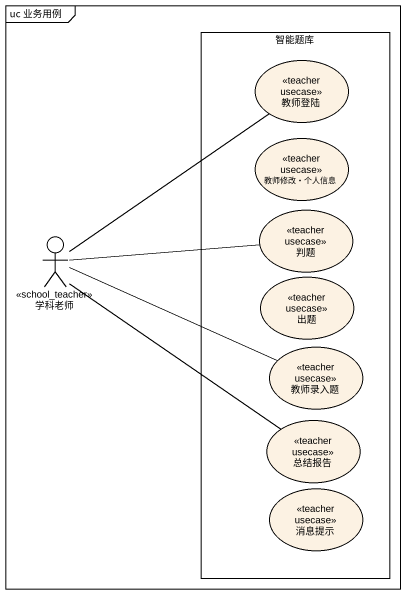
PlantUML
@startuml
mainframe uc 业务用例
rectangle 智能题库 {
  usecase 教师登陆 <<teacher usecase>>
  usecase "教师修改·个人信息" as 教师修改_个人信息 <<teacher usecase>>
  usecase 判题 <<teacher usecase>>
  usecase 出题 <<teacher usecase>>
  usecase 教师录入题 <<teacher usecase>>
  usecase 总结报告 <<teacher usecase>>
  usecase 消息提示 <<teacher usecase>>
}
actor 学科老师 <<school_teacher>>
学科老师 -up- 教师登陆
学科老师 -right- 判题
学科老师 -right- 教师录入题
学科老师 -- 总结报告
@enduml
